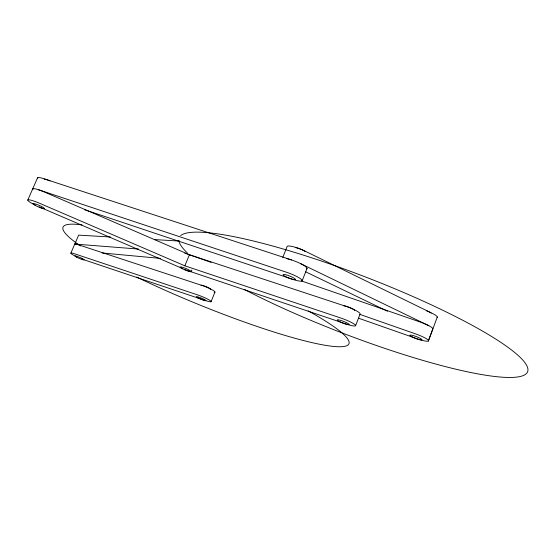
<?xml version="1.0" encoding="UTF-8"?>
<svg xmlns="http://www.w3.org/2000/svg" width="555" height="555" viewBox="0 0 555 555"><rect width="100%" height="100%" fill="white"/><g stroke="black" fill="none" stroke-linecap="round" stroke-linejoin="round"><path stroke-width="0.83" d="M428.321 341.075L432.72 329.288A12.911 2.164 20.4 0 0 419.837 321.907L301.427 280.927M358.481 318.175L417.36 338.841A12.938 2.033 20.5 0 0 428.502 340.555L437.319 317.009M355.63 325.653L360.146 313.887A12.793 2.04 21.1 0 0 345.376 306.159L189.422 254.731L44.22 191.926A12.46 1.866 23.6 0 0 33.029 189.713M302.218 280.67L307.047 268.426M282.772 257.43L287.011 246.795A13.327 2.553 21.5 0 1 293.082 246.677A13.327 2.553 21.5 0 1 305.597 251.38L433.288 313.866A12.89 2.303 20.3 0 1 437.069 317.557M211.032 301.747L214.903 292.221M191.232 271.555L191.87 270.001M35.52 205.225A12.481 1.741 23.5 0 1 27.91 199.876A12.481 1.741 23.5 0 1 39.308 203.151L184.85 265.817L189.422 254.731M70.839 253.17L74.689 244.221M74.689 244.332L78.526 235.417A9.865 1.283 23 0 1 78.741 235.14L110.438 236.978M32.648 188.964L37.525 177.884M27.75 200.133L32.641 189.026M74.897 244.082L138.556 249.063M154.359 239.58L179.341 241.064M102.099 252.976L160.451 258.394M291.548 259.948L43.658 178.661A12.439 1.991 23.8 0 0 37.802 178.564M38.753 189.831L286.644 272.297A13.376 2.255 21.6 0 1 301.837 279.866A13.376 2.255 21.6 0 1 292.776 279.338L84.582 209.728M184.85 265.817L340.791 318.015A12.814 1.901 21.1 0 1 355.297 324.973A12.814 1.901 21.1 0 1 346.438 324.099L187.403 270.542M204.719 300.29L84.131 259.823A9.893 1.117 22.9 0 1 81.911 259.005M187.437 254.086L211.129 262.376M359.82 314.373L415.369 333.805A12.938 2.033 20.5 0 1 428.502 340.555M184.531 269.383L186.688 270.25M39.162 206.876L182.942 268.696M305.715 271.832L387.466 311.216M300.727 263.694L428.855 325.723M180.673 235.604A186.591 30.331 21 0 1 408.737 294.691A186.591 30.331 21 0 1 506.458 377.414A186.591 30.331 21 0 1 244.207 289.391M187.188 252.761A186.591 30.331 21 0 1 178.828 240.537M308.219 310.883A154.387 20.424 22.2 0 1 319.937 344.322A154.387 20.424 22.2 0 1 136.696 277.049M80.537 245.948A154.387 20.424 22.2 0 1 81.994 224.907M295.454 247.592A6.66 1.283 21.5 0 1 305.278 251.568M426.275 310.668A6.445 1.159 20.3 0 1 431.186 313.145M44.109 179.085A6.223 0.999 23.8 0 1 50.082 180.944M286.81 258.637A13.348 2.407 21.6 0 1 301.559 264.118A13.348 2.407 21.6 0 1 306.533 268.891M343.552 305.701A6.396 1.027 21.1 0 1 350.392 307.782A6.396 1.027 21.1 0 1 354.61 310.453M184.773 253.233A11.995 1.811 22.4 0 1 186.744 253.85M74.904 244.651A9.879 1.2 23 0 1 79.039 244.977L202.006 285.45A10.372 1.36 22.2 0 1 212.461 289.994A10.372 1.36 22.2 0 1 214.154 292.291M201.035 285.409A5.182 0.687 22.2 0 1 206.599 286.824A5.182 0.687 22.2 0 1 210.185 289.294M205.537 300.567A10.385 1.27 22.2 0 0 210.414 300.741A10.385 1.27 22.2 0 0 198.073 295.059L75.168 253.982A9.893 1.117 22.9 0 0 70.86 253.323A9.893 1.117 22.9 0 0 76.493 256.688M76.743 257.208A4.946 0.555 22.9 0 0 84.089 259.879A4.946 0.555 22.9 0 0 77.894 256.653A4.946 0.555 22.9 0 0 76.743 257.208M284.916 276.272A6.688 1.124 21.6 0 0 295.302 279.685A6.688 1.124 21.6 0 0 287.566 275.273A6.688 1.124 21.6 0 0 284.916 276.272M412.379 337.107A6.466 1.006 20.5 0 0 421.98 339.833A6.466 1.006 20.5 0 0 413.461 335.643A6.466 1.006 20.5 0 0 412.379 337.107M35.347 205.454A6.244 0.86 23.5 0 0 44.442 208.666A6.244 0.86 23.5 0 0 36.436 204.296A6.244 0.86 23.5 0 0 35.347 205.454M181.79 268.412A6.008 0.839 22.4 0 0 191.059 271.721A6.008 0.839 22.4 0 0 184.156 267.843A6.008 0.839 22.4 0 0 181.79 268.412M338.814 321.296A6.403 0.944 21.1 0 0 348.922 324.717A6.403 0.944 21.1 0 0 341.859 320.769A6.403 0.944 21.1 0 0 338.814 321.296M198.086 297.979A5.196 0.631 22.2 0 0 205.898 300.692A5.196 0.631 22.2 0 0 199.446 297.369A5.196 0.631 22.2 0 0 198.086 297.979"/></g></svg>
